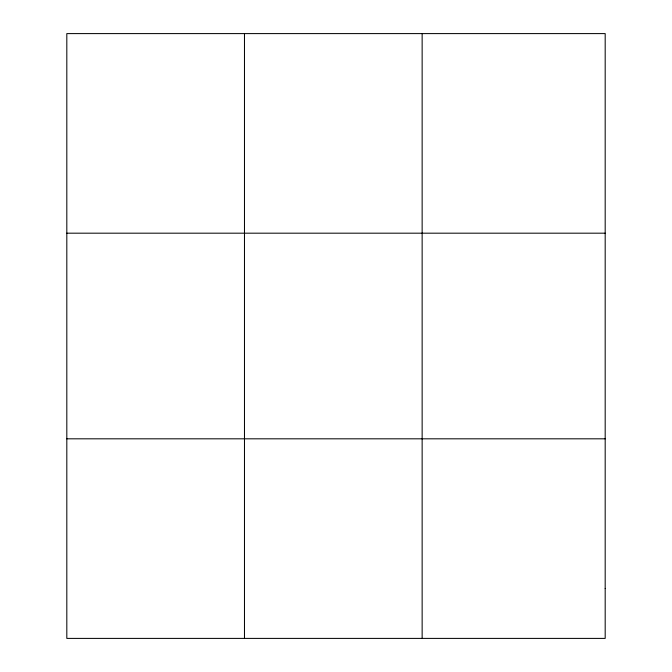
<?xml version="1.0" encoding="UTF-8"?>
<svg xmlns="http://www.w3.org/2000/svg" width="672" height="672" viewBox="0 0 672 672"><rect width="100%" height="100%" fill="white"/><g stroke="black" fill="none" stroke-linecap="round" stroke-linejoin="round"><path stroke-width="1.01" d="M244.474 33.6L244.474 638.4M422.142 33.6L422.142 638.4M66.814 233.184L605.186 233.184M66.814 438.816L605.186 438.816M605.186 588.504L605.186 638.4L66.814 638.4L66.814 33.6L605.186 33.6L605.186 588.504"/></g></svg>
